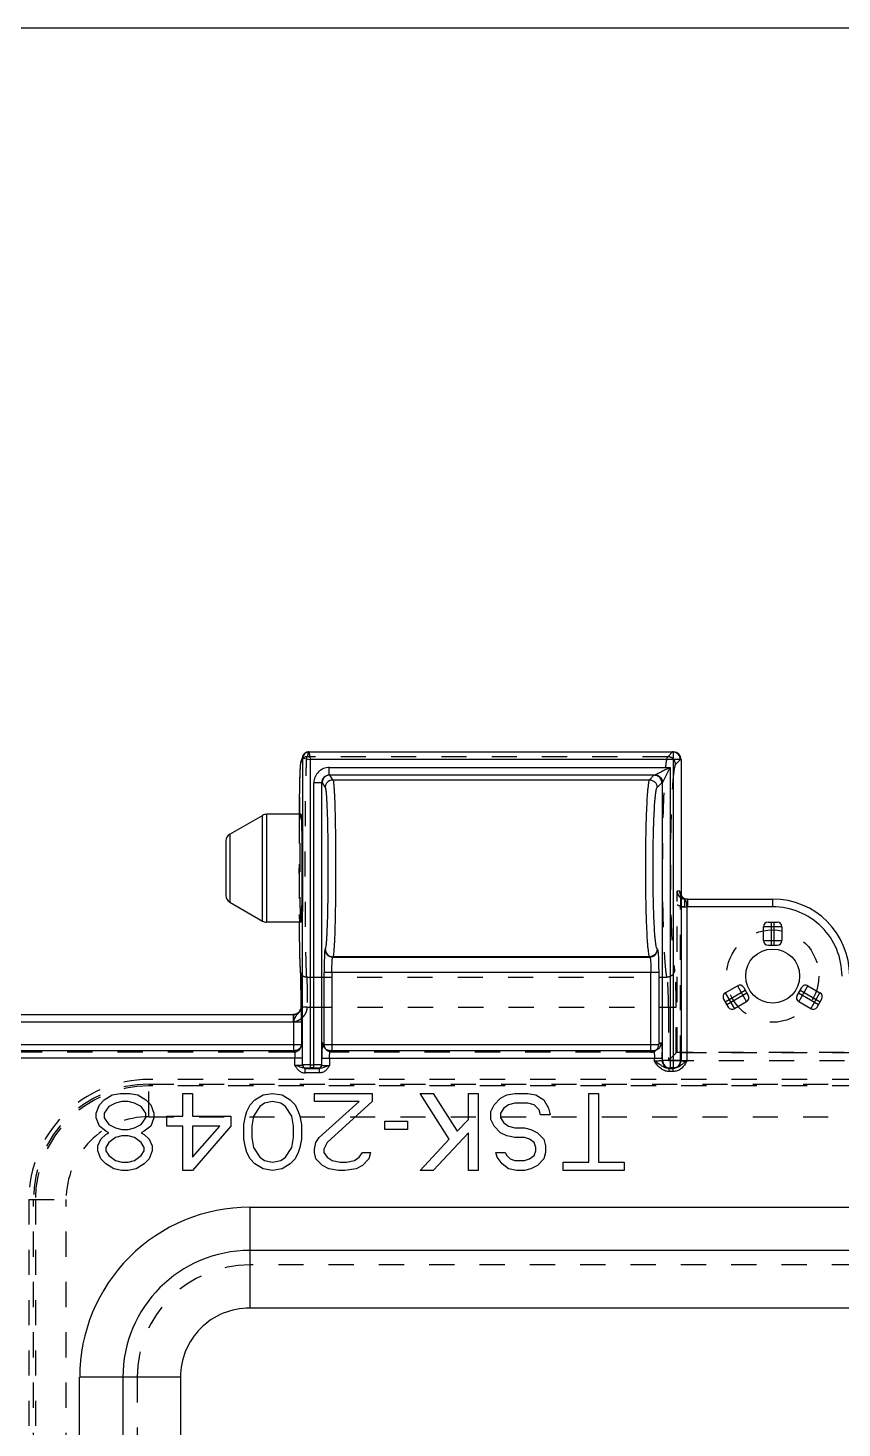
# Model space of a CAD drawing. Header units: millimetres. Extents: x 564 to 2602, y -1989 to 1042.
# Drawn here: x 1102.3 to 1155.1, y 102.4 to 193.3 of the extents above; entities that cross this region are included whole.
import ezdxf

# ---------------------------------------------------------------- set-up
doc = ezdxf.new("R2010")
doc.units = ezdxf.units.MM
doc.header["$LTSCALE"] = 16.335
doc.linetypes.add('HIDDEN', pattern=[0.2, 0.1, -0.1])
doc.layers.get('0').update_dxf_attribs({"linetype": 'CONTINUOUS'})
doc.layers.add('DEFAULT_2', color=8, linetype='HIDDEN')

msp = doc.modelspace()

# ---------------------------------------------------------------- linework, layer by layer
at = {"color": 7, "linetype": 'Continuous'}
for p, q in [((1120.006, 145.715), (1119.985, 145.588)), ((1119.986, 145.588), (1120.087, 145.894)), ((1120.108, 146.02), (1120.006, 145.715)), ((1120.087, 145.894), (1120.108, 146.02)), ((1120.096, 125.961), (1120.105, 145.896)), ((1120.105, 145.896), (1120.605, 145.796)), ((1120.505, 146.296), (1144.166, 146.296)), ((1120.605, 125.789), (1120.605, 145.796)), ((1144.665, 145.796), (1120.605, 145.796)), ((1144.166, 125.779), (1144.166, 146.296)), ((1144.665, 145.796), (1144.665, 126.279)), ((1121.832, 144.794), (1121.832, 145.294)), ((1121.832, 145.294), (1143.967, 145.294)), ((1142.966, 144.794), (1121.832, 144.794)), ((1122.068, 144.49), (1121.87, 144.787)), ((1142.908, 144.787), (1142.61, 144.49)), ((1143.468, 144.295), (1143.967, 145.294)), ((1143.967, 145.294), (1143.967, 125.779)), ((1120.831, 125.789), (1120.831, 144.294)), ((1121.331, 144.294), (1120.831, 144.294)), ((1121.331, 144.294), (1121.331, 125.979)), ((1121.366, 144.294), (1121.568, 143.991)), ((1122.068, 144.49), (1142.61, 144.49)), ((1143.11, 143.991), (1143.413, 144.294)), ((1143.465, 144.294), (1143.413, 144.294)), ((1143.468, 126.279), (1143.468, 144.295)), ((1115.364, 140.949), (1117.498, 142.181)), ((1117.498, 135.315), (1117.498, 142.181)), ((1117.748, 142.248), (1117.748, 135.248)), ((1119.992, 142.248), (1117.748, 142.248)), ((1115.364, 140.949), (1115.364, 136.547)), ((1115.114, 140.515), (1115.114, 136.98)), ((1115.364, 136.547), (1117.498, 135.315)), ((1145.088, 136.748), (1145.088, 136.248)), ((1145.088, 136.748), (1150.614, 136.748)), ((1150.614, 136.248), (1150.614, 136.748)), ((1144.665, 136.249), (1145.035, 136.249)), ((1145.035, 136.249), (1145.035, 126.226)), ((1150.614, 136.248), (1145.088, 136.248)), ((1119.992, 135.248), (1117.748, 135.248)), ((1119.891, 135.061), (1119.889, 135.235)), ((1150.014, 134.048), (1150.014, 134.948)), ((1151.214, 134.948), (1150.014, 134.948)), ((1150.314, 135.248), (1150.914, 135.248)), ((1150.514, 135.248), (1150.514, 133.748)), ((1150.714, 133.748), (1150.714, 135.248)), ((1151.214, 134.948), (1151.214, 134.048)), ((1150.014, 134.048), (1151.214, 134.048)), ((1150.314, 133.748), (1150.914, 133.748)), ((1121.568, 133.505), (1121.549, 133.476)), ((1122.068, 133.006), (1122.049, 132.977)), ((1122.049, 132.977), (1142.639, 132.977)), ((1142.61, 133.006), (1122.068, 133.006)), ((1142.61, 133.006), (1142.639, 132.977)), ((1143.11, 133.505), (1143.139, 133.476)), ((1119.967, 132.028), (1119.966, 132.06)), ((1119.977, 131.796), (1119.985, 131.488)), ((1119.979, 131.756), (1119.978, 131.789)), ((1121.499, 127.307), (1121.499, 131.978)), ((1143.213, 131.978), (1121.499, 131.978)), ((1121.999, 131.978), (1121.999, 126.922)), ((1142.714, 127.112), (1142.714, 131.978)), ((1143.213, 131.978), (1143.213, 127.307)), ((1147.539, 130.665), (1148.322, 131.117)), ((1148.322, 131.117), (1148.922, 130.078)), ((1148.732, 131.008), (1149.032, 130.488)), ((1152.196, 130.488), (1152.496, 131.008)), ((1152.306, 130.078), (1152.906, 131.117)), ((1152.906, 131.117), (1153.685, 130.667)), ((1119.997, 130.437), (1119.995, 130.652)), ((1119.996, 130.529), (1119.999, 129.744)), ((1147.429, 130.256), (1147.729, 129.736)), ((1147.529, 130.082), (1148.832, 130.834)), ((1147.539, 130.665), (1148.139, 129.626)), ((1147.629, 129.909), (1148.932, 130.661)), ((1148.922, 130.078), (1148.139, 129.626)), ((1152.296, 130.661), (1153.595, 129.911)), ((1153.085, 129.628), (1152.306, 130.078)), ((1152.396, 130.834), (1153.695, 130.084)), ((1153.085, 129.628), (1153.685, 130.667)), ((1153.495, 129.738), (1153.795, 130.258)), ((1084.226, 129.248), (1119.502, 129.248)), ((1119.601, 129.258), (1119.5, 129.248)), ((1119.719, 129.298), (1119.601, 129.258)), ((1119.82, 129.363), (1119.719, 129.298)), ((1119.9, 129.448), (1119.82, 129.363)), ((1119.956, 129.542), (1119.9, 129.448)), ((1119.985, 129.629), (1119.956, 129.542)), ((1119.991, 129.654), (1119.985, 129.629)), ((1119.999, 129.744), (1119.99, 129.652)), ((1119.999, 129.744), (1119.999, 129.744)), ((1120, 129.748), (1120.004, 129.748)), ((1120.021, 128.748), (1083.724, 128.748)), ((1119.521, 127.112), (1119.521, 128.748)), ((1120.021, 128.748), (1120.021, 127.307)), ((1079.437, 127.307), (1120.021, 127.307)), ((1120.078, 127.422), (1120.021, 127.307)), ((1121.499, 127.307), (1121.385, 127.422)), ((1121.499, 127.307), (1143.213, 127.307)), ((1143.384, 127.422), (1143.213, 127.307)), ((1120.096, 126.422), (1079.414, 126.422)), ((1079.914, 126.922), (1119.578, 126.922)), ((1119.596, 125.937), (1119.596, 126.422)), ((1121.349, 125.96), (1121.349, 126.422)), ((1121.349, 126.422), (1143.439, 126.422)), ((1121.848, 126.422), (1121.848, 125.937)), ((1121.885, 126.922), (1142.885, 126.922)), ((1142.939, 126.226), (1142.939, 126.422)), ((1143.439, 126.422), (1143.439, 126.26)), ((1120.105, 125.979), (1120.096, 125.961)), ((1120.262, 125.454), (1120.262, 125.754)), ((1120.262, 125.754), (1121.184, 125.754)), ((1121.184, 125.454), (1120.262, 125.454)), ((1120.305, 125.779), (1120.296, 125.761)), ((1120.605, 125.989), (1120.831, 125.989)), ((1120.831, 125.789), (1120.605, 125.789)), ((1121.149, 125.76), (1121.131, 125.779)), ((1121.184, 125.454), (1121.184, 125.754)), ((1121.349, 125.96), (1121.331, 125.979)), ((1143.468, 126.279), (1143.439, 126.26)), ((1143.468, 126.279), (1144.665, 126.279)), ((1143.885, 125.55), (1143.885, 125.75)), ((1143.885, 125.75), (1144.164, 125.75)), ((1144.164, 125.55), (1143.885, 125.55)), ((1144.166, 125.779), (1143.967, 125.779)), ((1144.164, 125.55), (1144.164, 125.75)), ((1144.443, 125.863), (1144.414, 125.843)), ((1106.903, 123.387), (1107.215, 123.707)), ((1107.215, 123.707), (1107.736, 124.026)), ((1107.736, 124.026), (1108.257, 124.132)), ((1108.257, 124.132), (1108.882, 124.132)), ((1108.882, 124.132), (1109.403, 124.026)), ((1109.403, 124.026), (1109.924, 123.707)), ((1109.924, 123.707), (1110.236, 123.387)), ((1112.319, 122.643), (1112.319, 124.132)), ((1112.319, 124.132), (1112.944, 124.132)), ((1112.944, 124.132), (1112.944, 122.643)), ((1116.694, 123.387), (1117.007, 123.707)), ((1117.007, 123.707), (1117.528, 124.026)), ((1117.528, 124.026), (1118.153, 124.132)), ((1118.153, 124.132), (1118.778, 124.026)), ((1118.778, 124.026), (1119.299, 123.707)), ((1119.299, 123.707), (1119.611, 123.387)), ((1120.861, 123.6), (1120.861, 124.132)), ((1120.861, 124.132), (1124.611, 124.132)), ((1124.611, 124.132), (1124.611, 123.6)), ((1127.736, 124.132), (1128.569, 124.132)), ((1129.611, 121.153), (1127.736, 124.132)), ((1128.569, 124.132), (1130.132, 121.685)), ((1130.861, 122.43), (1130.861, 124.132)), ((1130.861, 124.132), (1131.486, 124.132)), ((1131.486, 124.132), (1131.486, 119.132)), ((1132.528, 123.387), (1132.944, 123.813)), ((1132.944, 123.813), (1133.361, 124.026)), ((1133.361, 124.026), (1133.882, 124.132)), ((1133.882, 124.132), (1134.715, 124.132)), ((1134.715, 124.132), (1135.236, 124.026)), ((1135.236, 124.026), (1135.757, 123.707)), ((1135.757, 123.707), (1136.069, 123.175)), ((1138.674, 119.664), (1138.674, 124.132)), ((1138.674, 124.132), (1139.299, 124.132)), ((1139.299, 124.132), (1139.299, 119.664)), ((1106.694, 122.855), (1106.903, 123.387)), ((1106.694, 122.536), (1106.694, 122.855)), ((1107.528, 123.281), (1107.215, 122.855)), ((1107.215, 122.855), (1107.215, 122.536)), ((1107.944, 123.494), (1107.528, 123.281)), ((1108.361, 123.6), (1107.944, 123.494)), ((1108.778, 123.6), (1108.361, 123.6)), ((1109.194, 123.494), (1108.778, 123.6)), ((1109.611, 123.281), (1109.194, 123.494)), ((1109.924, 122.855), (1109.611, 123.281)), ((1109.924, 122.536), (1109.924, 122.855)), ((1110.236, 123.387), (1110.444, 122.855)), ((1110.444, 122.855), (1110.444, 122.536)), ((1116.382, 122.643), (1116.486, 122.962)), ((1116.486, 122.962), (1116.694, 123.387)), ((1117.319, 123.281), (1116.903, 122.643)), ((1117.632, 123.494), (1117.319, 123.281)), ((1118.153, 123.6), (1117.632, 123.494)), ((1118.674, 123.494), (1118.153, 123.6)), ((1118.986, 123.281), (1118.674, 123.494)), ((1119.403, 122.643), (1118.986, 123.281)), ((1119.611, 123.387), (1119.819, 122.962)), ((1119.819, 122.962), (1119.924, 122.643)), ((1123.778, 123.6), (1120.861, 123.6)), ((1121.174, 121.26), (1123.778, 123.6)), ((1124.611, 123.6), (1121.694, 120.941)), ((1132.319, 122.962), (1132.528, 123.387)), ((1132.319, 122.43), (1132.319, 122.962)), ((1133.153, 123.175), (1132.944, 122.855)), ((1132.944, 122.855), (1132.944, 122.536)), ((1133.465, 123.387), (1133.153, 123.175)), ((1133.882, 123.494), (1133.465, 123.387)), ((1134.715, 123.494), (1133.882, 123.494)), ((1135.132, 123.387), (1134.715, 123.494)), ((1135.444, 123.068), (1135.132, 123.387)), ((1135.549, 122.749), (1135.444, 123.068)), ((1136.174, 122.749), (1135.549, 122.749)), ((1136.069, 123.175), (1136.174, 122.749)), ((1106.903, 122.004), (1106.694, 122.536)), ((1107.319, 121.685), (1106.903, 122.004)), ((1107.215, 122.536), (1107.528, 122.111)), ((1107.528, 122.111), (1107.944, 121.898)), ((1107.944, 121.898), (1108.361, 121.792)), ((1108.361, 121.792), (1108.778, 121.792)), ((1108.778, 121.792), (1109.194, 121.898)), ((1109.194, 121.898), (1109.611, 122.111)), ((1109.611, 122.111), (1109.924, 122.536)), ((1110.236, 122.004), (1109.819, 121.685)), ((1110.444, 122.536), (1110.236, 122.004)), ((1111.278, 122.004), (1111.278, 122.643)), ((1111.278, 122.643), (1112.319, 122.643)), ((1112.319, 122.004), (1111.278, 122.004)), ((1112.319, 119.132), (1112.319, 122.004)), ((1112.944, 122.643), (1115.444, 122.643)), ((1115.444, 122.004), (1112.944, 119.132)), ((1112.944, 119.983), (1114.715, 122.004)), ((1112.944, 122.004), (1112.944, 119.983)), ((1114.715, 122.004), (1112.944, 122.004)), ((1115.444, 122.643), (1115.444, 122.004)), ((1116.278, 122.111), (1116.382, 122.643)), ((1116.278, 121.153), (1116.278, 122.111)), ((1116.903, 122.643), (1116.799, 122.004)), ((1116.799, 122.004), (1116.799, 121.26)), ((1119.507, 122.004), (1119.403, 122.643)), ((1119.507, 121.26), (1119.507, 122.004)), ((1119.924, 122.643), (1120.028, 122.111)), ((1120.028, 122.111), (1120.028, 121.153)), ((1125.444, 121.792), (1125.444, 122.324)), ((1125.444, 122.324), (1126.903, 122.324)), ((1126.903, 121.792), (1125.444, 121.792)), ((1126.903, 122.324), (1126.903, 121.792)), ((1130.132, 121.685), (1130.861, 122.43)), ((1132.528, 122.004), (1132.319, 122.43)), ((1132.944, 121.579), (1132.528, 122.004)), ((1132.944, 122.536), (1133.153, 122.217)), ((1133.153, 122.217), (1133.465, 122.004)), ((1133.465, 122.004), (1133.882, 121.898)), ((1133.882, 121.898), (1134.507, 121.898)), ((1134.507, 121.898), (1134.924, 121.792)), ((1134.924, 121.792), (1135.34, 121.579)), ((1106.799, 120.728), (1107.007, 121.153)), ((1107.007, 121.153), (1107.319, 121.472)), ((1107.528, 121.579), (1107.319, 121.685)), ((1107.319, 121.472), (1107.528, 121.579)), ((1107.528, 120.941), (1107.319, 120.621)), ((1107.944, 121.26), (1107.528, 120.941)), ((1108.361, 121.366), (1107.944, 121.26)), ((1108.778, 121.366), (1108.361, 121.366)), ((1109.194, 121.26), (1108.778, 121.366)), ((1109.611, 120.941), (1109.194, 121.26)), ((1109.819, 121.685), (1109.611, 121.579)), ((1109.611, 121.579), (1109.819, 121.472)), ((1109.819, 120.621), (1109.611, 120.941)), ((1109.819, 121.472), (1110.132, 121.153)), ((1110.132, 121.153), (1110.34, 120.728)), ((1116.382, 120.621), (1116.278, 121.153)), ((1116.799, 121.26), (1116.903, 120.621)), ((1119.403, 120.621), (1119.507, 121.26)), ((1120.028, 121.153), (1119.924, 120.621)), ((1120.861, 120.515), (1120.965, 120.941)), ((1120.965, 120.941), (1121.174, 121.26)), ((1121.694, 120.941), (1121.486, 120.515)), ((1127.736, 119.132), (1129.611, 121.153)), ((1130.861, 121.579), (1128.569, 119.132)), ((1130.861, 119.132), (1130.861, 121.579)), ((1133.361, 121.366), (1132.944, 121.579)), ((1133.882, 121.26), (1133.361, 121.366)), ((1134.507, 121.26), (1133.882, 121.26)), ((1134.819, 121.153), (1134.507, 121.26)), ((1135.132, 120.941), (1134.819, 121.153)), ((1135.236, 120.621), (1135.132, 120.941)), ((1135.34, 121.579), (1135.757, 121.153)), ((1135.757, 121.153), (1135.861, 120.728)), ((1106.799, 120.409), (1106.799, 120.728)), ((1107.007, 119.877), (1106.799, 120.409)), ((1107.319, 120.621), (1107.319, 120.409)), ((1107.319, 120.409), (1107.528, 120.09)), ((1107.528, 120.09), (1107.944, 119.77)), ((1109.194, 119.77), (1109.611, 120.09)), ((1109.611, 120.09), (1109.819, 120.409)), ((1109.819, 120.409), (1109.819, 120.621)), ((1110.34, 120.409), (1110.132, 119.877)), ((1110.34, 120.728), (1110.34, 120.409)), ((1116.486, 120.302), (1116.382, 120.621)), ((1116.694, 119.877), (1116.486, 120.302)), ((1116.903, 120.621), (1117.319, 119.983)), ((1117.319, 119.983), (1117.632, 119.77)), ((1118.674, 119.77), (1118.986, 119.983)), ((1118.986, 119.983), (1119.403, 120.621)), ((1119.819, 120.302), (1119.611, 119.877)), ((1119.924, 120.621), (1119.819, 120.302)), ((1120.861, 120.302), (1120.861, 120.515)), ((1120.965, 119.877), (1120.861, 120.302)), ((1121.486, 120.515), (1121.486, 120.302)), ((1121.486, 120.302), (1121.694, 119.983)), ((1121.694, 119.983), (1122.007, 119.77)), ((1123.465, 119.77), (1123.778, 119.983)), ((1123.778, 119.983), (1123.986, 120.302)), ((1123.986, 120.302), (1124.507, 120.302)), ((1124.507, 120.302), (1124.403, 119.877)), ((1132.736, 119.983), (1132.632, 120.302)), ((1132.632, 120.302), (1133.257, 120.302)), ((1133.049, 119.558), (1132.736, 119.983)), ((1133.257, 120.302), (1133.361, 120.09)), ((1133.361, 120.09), (1133.569, 119.877)), ((1134.819, 119.877), (1135.132, 120.09)), ((1135.132, 120.09), (1135.236, 120.409)), ((1135.236, 120.409), (1135.236, 120.621)), ((1135.861, 120.302), (1135.757, 119.877)), ((1135.861, 120.728), (1135.861, 120.302)), ((1107.319, 119.558), (1107.007, 119.877)), ((1107.84, 119.238), (1107.319, 119.558)), ((1108.361, 119.132), (1107.84, 119.238)), ((1107.944, 119.77), (1108.361, 119.664)), ((1108.361, 119.664), (1108.778, 119.664)), ((1108.778, 119.132), (1108.361, 119.132)), ((1108.778, 119.664), (1109.194, 119.77)), ((1109.299, 119.238), (1108.778, 119.132)), ((1109.819, 119.558), (1109.299, 119.238)), ((1110.132, 119.877), (1109.819, 119.558)), ((1112.944, 119.132), (1112.319, 119.132)), ((1117.007, 119.558), (1116.694, 119.877)), ((1117.528, 119.238), (1117.007, 119.558)), ((1118.153, 119.132), (1117.528, 119.238)), ((1117.632, 119.77), (1118.153, 119.664)), ((1118.153, 119.664), (1118.674, 119.77)), ((1118.778, 119.238), (1118.153, 119.132)), ((1119.299, 119.558), (1118.778, 119.238)), ((1119.611, 119.877), (1119.299, 119.558)), ((1121.382, 119.451), (1120.965, 119.877)), ((1121.799, 119.238), (1121.382, 119.451)), ((1122.424, 119.132), (1121.799, 119.238)), ((1122.007, 119.77), (1122.528, 119.664)), ((1122.84, 119.132), (1122.424, 119.132)), ((1122.528, 119.664), (1122.944, 119.664)), ((1123.569, 119.238), (1122.84, 119.132)), ((1122.944, 119.664), (1123.465, 119.77)), ((1123.986, 119.451), (1123.569, 119.238)), ((1124.403, 119.877), (1123.986, 119.451)), ((1128.569, 119.132), (1127.736, 119.132)), ((1131.486, 119.132), (1130.861, 119.132)), ((1133.465, 119.238), (1133.049, 119.558)), ((1133.986, 119.132), (1133.465, 119.238)), ((1133.569, 119.877), (1133.882, 119.77)), ((1133.882, 119.77), (1134.507, 119.77)), ((1134.507, 119.132), (1133.986, 119.132)), ((1134.507, 119.77), (1134.819, 119.877)), ((1134.924, 119.238), (1134.507, 119.132)), ((1135.34, 119.451), (1134.924, 119.238)), ((1135.757, 119.877), (1135.34, 119.451)), ((1137.007, 119.132), (1137.007, 119.664)), ((1137.007, 119.664), (1138.674, 119.664)), ((1140.965, 119.132), (1137.007, 119.132)), ((1139.299, 119.664), (1140.965, 119.664)), ((1140.965, 119.664), (1140.965, 119.132)), ((1116.664, 116.736), (1116.664, 110.198)), ((1116.664, 116.736), (1198.564, 116.736)), ((1198.564, 113.934), (1116.664, 113.934)), ((1198.564, 110.198), (1116.664, 110.198)), ((1105.625, 43.411), (1105.625, 105.698)), ((1112.164, 105.698), (1105.625, 105.698)), ((1108.428, 105.698), (1108.428, 46.407)), ((1112.164, 105.698), (1112.164, 43.175))]:
    msp.add_line(p, q, dxfattribs=at)
msp.add_lwpolyline([(634.203, 193.293), (1256.991, 193.293), (1256.991, -60.969), (634.203, -60.969)], close=True)
for points in [[(1119.967, 132.024), (1119.97, 131.984), (1119.977, 131.796)], [(1119.985, 131.488), (1119.991, 131.062), (1119.996, 130.529)]]:
    msp.add_lwpolyline(points, dxfattribs=at)
msp.add_circle((1150.614, 131.748), 1.75, dxfattribs=at)
for centre, radius, start, end in [((1120.505, 145.896), 0.4, 89.98668, 180.02584), ((1120.491, 145.896), 0.403, 150.09543, 161.92346), ((1120.484, 145.902), 0.393, 117.71221, 123.68925), ((1144.165, 145.796), 0.5, 359.95801, 89.95796), ((1121.831, 144.293), 1, 112.66805, 157.29226), ((1121.831, 144.293), 0.5, 89.94954, 179.95046), ((1122.069, 143.989), 0.5, 113.23652, 179.85965), ((1329.902, 140.09), 210.024, 179.10979, 179.40483), ((1117.748, 141.748), 0.5, 90, 120), ((1115.614, 140.516), 0.5, 120.00497, 180), ((1115.614, 136.98), 0.5, 180, 239.99503), ((1145.088, 137.25), 0.503, 211.0348, 270.02956), ((1150.614, 131.748), 5, 0, 90), ((1145.088, 137.25), 1.002, 266.97343, 269.99818), ((1150.614, 131.748), 4.5, 359.99951, 90.00049), ((1117.748, 135.748), 0.5, 240, 270), ((1150.314, 134.948), 0.3, 90, 180), ((1150.914, 134.948), 0.3, 0, 90), ((1150.314, 134.048), 0.3, 180, 270), ((1150.914, 134.048), 0.3, 270, 0), ((1122.069, 133.506), 0.501, 180.14742, 269.89897), ((1117.687, 131.891), 2.286, 3.65675, 4.23159), ((1096.957, 131.107), 23.031, 1.39682, 1.61425), ((1078.183, 130.681), 41.81, 0.91221, 1.35346), ((1055.366, 130.311), 64.63, 0.74268, 0.91808), ((1028.439, 129.985), 91.559, 0.41762, 0.72861), ((1148.472, 130.858), 0.3, 30, 120), ((1152.756, 130.858), 0.3, 60, 150), ((976.521, 129.689), 143.478, 0.02207, 0.29859), ((1147.689, 130.406), 0.3, 120, 210), ((1148.772, 130.338), 0.3, 300, 30), ((1152.456, 130.338), 0.3, 150, 240), ((1153.535, 130.408), 0.3, 330, 60), ((1119.486, 129.792), 0.546, 288.82833, 293.83689), ((1119.541, 129.707), 0.442, 310.86761, 318.50922), ((1119.469, 129.762), 0.536, 333.85638, 348.28526), ((1065.377, 128.749), 54.644, 359.99853, 0.40286), ((1147.989, 129.886), 0.3, 210, 300), ((1153.235, 129.888), 0.3, 240, 330), ((1121.999, 127.307), 0.499, 202.47213, 215.67589), ((1125.973, 126.431), 17.465, 359.97214, 1.25382), ((1120.296, 125.961), 0.2, 180.05503, 269.97255), ((1120.305, 125.979), 0.2, 180.03539, 269.9908), ((1121.131, 125.979), 0.2, 270.06646, 359.93354), ((1121.149, 125.961), 0.2, 270.08417, 359.91582), ((1143.968, 126.28), 0.501, 180.10054, 269.85278), ((1144.167, 126.277), 0.498, 292.45462, 0.12124), ((1145.038, 131.084), 4.857, 268.09564, 269.97079), ((1116.664, 105.698), 11.038, 89.99958, 180.00042), ((1116.664, 105.698), 8.236, 90, 180), ((1116.664, 105.698), 4.5, 89.99997, 180.00003)]:
    msp.add_arc(centre, radius, start, end, dxfattribs=at)
for points, knots in [([(1119.955, 145.262), (1119.959, 145.336), (1119.964, 145.432), (1119.976, 145.541), (1119.981, 145.576), (1119.986, 145.588)], [0, 0, 0, 0, 0.674892, 0.881475, 1, 1, 1, 1]), ([(1119.96, 145.368), (1119.962, 145.395), (1119.968, 145.483), (1119.975, 145.571), (1119.986, 145.633)], [0, 0, 0, 0, 0.298332, 1, 1, 1, 1]), ([(1119.986, 145.633), (1119.987, 145.639), (1119.992, 145.667), (1119.999, 145.694), (1120.006, 145.715)], [0, 0, 0, 0, 0.220638, 1, 1, 1, 1]), ([(1120.108, 146.02), (1120.11, 146.028), (1120.122, 146.059), (1120.137, 146.089), (1120.15, 146.11)], [0, 0, 0, 0, 0.240678, 1, 1, 1, 1]), ([(1120.15, 146.11), (1120.184, 146.162), (1120.247, 146.224), (1120.322, 146.26), (1120.342, 146.268)], [0, 0, 0, 0, 0.746975, 1, 1, 1, 1]), ([(1120.505, 146.296), (1120.504, 146.296), (1120.507, 146.291), (1120.507, 146.285), (1120.51, 146.272), (1120.513, 146.256), (1120.518, 146.235), (1120.525, 146.198), (1120.536, 146.144), (1120.551, 146.069), (1120.568, 145.984), (1120.586, 145.891), (1120.598, 145.828), (1120.605, 145.796)], [0, 0, 0, 0, 0.004862, 0.019502, 0.043715, 0.077277, 0.119801, 0.170759, 0.295849, 0.447634, 0.620259, 0.807095, 1, 1, 1, 1]), ([(1119.889, 142.255), (1119.895, 142.796), (1119.907, 143.718), (1119.928, 144.639), (1119.943, 145.021)], [0, 0, 0, 0, 0.586238, 1, 1, 1, 1]), ([(1119.903, 143.353), (1119.909, 143.736), (1119.922, 144.372), (1119.941, 145.008), (1119.955, 145.262)], [0, 0, 0, 0, 0.60084, 1, 1, 1, 1]), ([(1119.943, 145.021), (1119.945, 145.054), (1119.949, 145.17), (1119.955, 145.285), (1119.96, 145.368)], [0, 0, 0, 0, 0.284922, 1, 1, 1, 1]), ([(1121.593, 144.712), (1121.524, 144.668), (1121.408, 144.542), (1121.366, 144.376), (1121.366, 144.294)], [0, 0, 0, 0, 0.500031, 1, 1, 1, 1]), ([(1143.967, 145.294), (1143.869, 145.246), (1143.723, 145.172), (1143.53, 145.075), (1143.388, 145.005), (1143.273, 144.947), (1143.185, 144.903), (1143.123, 144.872), (1143.067, 144.844), (1143.025, 144.823), (1142.997, 144.809), (1142.982, 144.801), (1142.972, 144.797), (1142.968, 144.794), (1142.966, 144.794)], [0, 0, 0, 0, 0.293105, 0.437822, 0.579808, 0.71699, 0.782456, 0.844583, 0.901976, 0.951059, 0.970662, 0.98594, 0.996015, 1, 1, 1, 1]), ([(1143.465, 144.294), (1143.465, 144.357), (1143.437, 144.487), (1143.33, 144.658), (1143.159, 144.766), (1143.029, 144.794), (1142.966, 144.794)], [0, 0, 0, 0, 0.242597, 0.500192, 0.757648, 1, 1, 1, 1]), ([(1143.159, 144.756), (1143.248, 144.719), (1143.408, 144.589), (1143.467, 144.392), (1143.468, 144.295)], [0, 0, 0, 0, 0.500264, 1, 1, 1, 1]), ([(1143.413, 144.294), (1143.413, 144.376), (1143.371, 144.542), (1143.255, 144.667), (1143.187, 144.712)], [0, 0, 0, 0, 0.500014, 1, 1, 1, 1]), ([(1121.568, 143.991), (1121.578, 143.975), (1121.589, 143.925), (1121.606, 143.83), (1121.622, 143.689), (1121.637, 143.503), (1121.652, 143.274), (1121.673, 142.889), (1121.695, 142.32), (1121.715, 141.546), (1121.731, 140.671), (1121.74, 139.727), (1121.743, 138.748), (1121.74, 137.769), (1121.731, 136.825), (1121.715, 135.95), (1121.695, 135.175), (1121.673, 134.606), (1121.652, 134.222), (1121.637, 133.993), (1121.622, 133.807), (1121.606, 133.666), (1121.589, 133.57), (1121.578, 133.52), (1121.568, 133.505)], [0, 0, 0, 0, 0.005115, 0.014354, 0.027861, 0.045665, 0.067584, 0.093392, 0.155677, 0.230311, 0.314638, 0.405624, 0.499999, 0.594373, 0.68536, 0.769687, 0.844321, 0.906607, 0.932415, 0.954335, 0.972139, 0.985646, 0.994885, 1, 1, 1, 1]), ([(1122.068, 144.49), (1122.078, 144.474), (1122.089, 144.419), (1122.106, 144.314), (1122.121, 144.158), (1122.137, 143.954), (1122.152, 143.703), (1122.173, 143.282), (1122.194, 142.659), (1122.215, 141.811), (1122.23, 140.853), (1122.24, 139.82), (1122.242, 139.109), (1122.242, 138.748)], [0, 0, 0, 0, 0.009909, 0.028503, 0.055749, 0.091446, 0.135266, 0.186856, 0.31142, 0.460703, 0.629301, 0.811328, 1, 1, 1, 1]), ([(1142.61, 144.49), (1142.597, 144.475), (1142.579, 144.419), (1142.554, 144.315), (1142.531, 144.158), (1142.507, 143.955), (1142.485, 143.704), (1142.454, 143.283), (1142.421, 142.66), (1142.39, 141.812), (1142.367, 140.854), (1142.353, 139.82), (1142.35, 139.11), (1142.35, 138.748)], [0, 0, 0, 0, 0.010459, 0.029299, 0.056669, 0.092428, 0.136266, 0.187838, 0.312282, 0.461383, 0.629765, 0.811564, 1, 1, 1, 1]), ([(1142.61, 144.49), (1142.673, 144.49), (1142.803, 144.461), (1142.974, 144.354), (1143.081, 144.183), (1143.11, 144.053), (1143.11, 143.991)], [0, 0, 0, 0, 0.242384, 0.499989, 0.757601, 1, 1, 1, 1]), ([(1143.11, 133.505), (1143.097, 133.518), (1143.078, 133.569), (1143.054, 133.665), (1143.03, 133.808), (1143.006, 133.994), (1142.984, 134.223), (1142.953, 134.607), (1142.92, 135.176), (1142.89, 135.95), (1142.866, 136.825), (1142.852, 137.769), (1142.847, 138.748), (1142.852, 139.727), (1142.866, 140.671), (1142.89, 141.546), (1142.92, 142.32), (1142.953, 142.889), (1142.984, 143.273), (1143.006, 143.502), (1143.03, 143.688), (1143.054, 143.831), (1143.078, 143.926), (1143.097, 143.977), (1143.11, 143.991)], [0, 0, 0, 0, 0.005337, 0.014817, 0.028518, 0.046389, 0.068329, 0.094124, 0.15631, 0.23084, 0.314992, 0.405809, 0.5, 0.59419, 0.685007, 0.769161, 0.84369, 0.905874, 0.931668, 0.953607, 0.971478, 0.985178, 0.99466, 1, 1, 1, 1]), ([(1119.992, 142.248), (1119.993, 142.248), (1119.996, 142.24), (1119.998, 142.229), (1120.001, 142.207), (1120.005, 142.163), (1120.01, 142.086), (1120.016, 141.971), (1120.021, 141.825), (1120.026, 141.649), (1120.031, 141.445), (1120.037, 141.123), (1120.043, 140.668), (1120.049, 140.07), (1120.052, 139.422), (1120.053, 138.975), (1120.053, 138.748)], [0, 0, 0, 0, 0.001483, 0.005202, 0.011272, 0.019696, 0.043558, 0.07664, 0.118602, 0.169021, 0.227461, 0.293351, 0.444754, 0.617504, 0.805192, 1, 1, 1, 1]), ([(1120.053, 138.748), (1120.053, 138.52), (1120.052, 138.074), (1120.049, 137.426), (1120.043, 136.828), (1120.037, 136.373), (1120.031, 136.051), (1120.026, 135.847), (1120.021, 135.671), (1120.016, 135.525), (1120.01, 135.409), (1120.005, 135.333), (1120.001, 135.289), (1119.998, 135.267), (1119.996, 135.256), (1119.993, 135.248), (1119.992, 135.248)], [0, 0, 0, 0, 0.194808, 0.382496, 0.555246, 0.706649, 0.772539, 0.830979, 0.881398, 0.92336, 0.956442, 0.980304, 0.988728, 0.994798, 0.998517, 1, 1, 1, 1]), ([(1122.242, 138.748), (1122.242, 138.386), (1122.24, 137.676), (1122.23, 136.642), (1122.215, 135.684), (1122.194, 134.837), (1122.173, 134.213), (1122.152, 133.792), (1122.137, 133.541), (1122.121, 133.337), (1122.106, 133.181), (1122.089, 133.077), (1122.078, 133.022), (1122.068, 133.006)], [0, 0, 0, 0, 0.188677, 0.37071, 0.539312, 0.688597, 0.81316, 0.864749, 0.908567, 0.944262, 0.971505, 0.990096, 1, 1, 1, 1]), ([(1142.35, 138.748), (1142.35, 138.386), (1142.353, 137.675), (1142.367, 136.642), (1142.39, 135.683), (1142.421, 134.836), (1142.454, 134.212), (1142.485, 133.792), (1142.507, 133.541), (1142.531, 133.337), (1142.554, 133.181), (1142.579, 133.076), (1142.597, 133.021), (1142.61, 133.006)], [0, 0, 0, 0, 0.188442, 0.370245, 0.538632, 0.687734, 0.812178, 0.863748, 0.907584, 0.943341, 0.970709, 0.989546, 1, 1, 1, 1]), ([(1144.661, 136.977), (1144.697, 136.913), (1144.787, 136.805), (1144.898, 136.719), (1144.937, 136.666)], [0, 0, 0, 0, 0.52572, 1, 1, 1, 1]), ([(1144.937, 136.666), (1144.946, 136.654), (1144.981, 136.6), (1145, 136.537), (1145.01, 136.49)], [0, 0, 0, 0, 0.239786, 1, 1, 1, 1]), ([(1145.01, 136.49), (1145.014, 136.471), (1145.027, 136.391), (1145.032, 136.311), (1145.035, 136.249)], [0, 0, 0, 0, 0.237318, 1, 1, 1, 1]), ([(1119.967, 132.028), (1119.955, 132.178), (1119.939, 132.559), (1119.919, 133.247), (1119.902, 134.156), (1119.893, 134.832), (1119.889, 135.202)], [0, 0, 0, 0, 0.141357, 0.360825, 0.650499, 1, 1, 1, 1]), ([(1119.948, 132.367), (1119.932, 132.729), (1119.91, 133.627), (1119.897, 134.525), (1119.891, 135.061)], [0, 0, 0, 0, 0.403339, 1, 1, 1, 1]), ([(1121.549, 133.476), (1121.546, 133.472), (1121.543, 133.457), (1121.538, 133.43), (1121.534, 133.39), (1121.527, 133.311), (1121.52, 133.183), (1121.513, 132.999), (1121.507, 132.778), (1121.501, 132.433), (1121.499, 132.164), (1121.499, 131.978)], [0, 0, 0, 0, 0.010006, 0.028641, 0.05587, 0.091532, 0.187013, 0.311485, 0.460652, 0.629324, 1, 1, 1, 1]), ([(1121.549, 133.476), (1121.549, 133.413), (1121.578, 133.283), (1121.685, 133.112), (1121.856, 133.005), (1121.986, 132.977), (1122.049, 132.977)], [0, 0, 0, 0, 0.242326, 0.499876, 0.757503, 1, 1, 1, 1]), ([(1121.999, 131.978), (1121.999, 132.102), (1122.001, 132.281), (1122.007, 132.511), (1122.013, 132.658), (1122.02, 132.781), (1122.028, 132.875), (1122.035, 132.934), (1122.043, 132.964), (1122.046, 132.974), (1122.049, 132.977)], [0, 0, 0, 0, 0.369879, 0.538348, 0.687364, 0.811161, 0.906286, 0.969938, 0.989208, 1, 1, 1, 1]), ([(1143.11, 133.505), (1143.11, 133.442), (1143.081, 133.313), (1142.974, 133.142), (1142.803, 133.034), (1142.673, 133.006), (1142.61, 133.006)], [0, 0, 0, 0, 0.242402, 0.500014, 0.757618, 1, 1, 1, 1]), ([(1142.639, 132.977), (1142.702, 132.977), (1142.832, 133.005), (1143.003, 133.113), (1143.11, 133.283), (1143.139, 133.413), (1143.139, 133.476)], [0, 0, 0, 0, 0.242394, 0.500007, 0.757617, 1, 1, 1, 1]), ([(1142.639, 132.977), (1142.648, 132.971), (1142.658, 132.936), (1142.671, 132.876), (1142.683, 132.781), (1142.694, 132.659), (1142.702, 132.511), (1142.711, 132.282), (1142.714, 132.102), (1142.714, 131.978)], [0, 0, 0, 0, 0.031721, 0.09595, 0.191159, 0.31476, 0.463408, 0.631386, 1, 1, 1, 1]), ([(1143.139, 133.476), (1143.143, 133.472), (1143.148, 133.458), (1143.155, 133.43), (1143.162, 133.39), (1143.172, 133.311), (1143.182, 133.183), (1143.193, 132.999), (1143.202, 132.778), (1143.211, 132.434), (1143.213, 132.164), (1143.213, 131.978)], [0, 0, 0, 0, 0.010637, 0.029556, 0.056922, 0.092645, 0.188122, 0.312488, 0.461475, 0.629904, 1, 1, 1, 1]), ([(1119.966, 132.06), (1119.964, 132.081), (1119.957, 132.183), (1119.952, 132.285), (1119.948, 132.367)], [0, 0, 0, 0, 0.202061, 1, 1, 1, 1]), ([(1119.978, 131.789), (1119.977, 131.815), (1119.974, 131.897), (1119.971, 131.98), (1119.967, 132.037)], [0, 0, 0, 0, 0.308775, 1, 1, 1, 1]), ([(1119.697, 129.29), (1119.68, 129.283), (1119.617, 129.26), (1119.55, 129.248), (1119.5, 129.248)], [0, 0, 0, 0, 0.261068, 1, 1, 1, 1]), ([(1119.504, 129.248), (1119.517, 129.248), (1119.57, 129.25), (1119.624, 129.262), (1119.662, 129.275)], [0, 0, 0, 0, 0.23929, 1, 1, 1, 1]), ([(1119.504, 129.248), (1119.505, 129.248), (1119.506, 129.243), (1119.508, 129.236), (1119.509, 129.224), (1119.511, 129.199), (1119.514, 129.157), (1119.516, 129.096), (1119.518, 129.021), (1119.521, 128.904), (1119.521, 128.811), (1119.521, 128.748)], [0, 0, 0, 0, 0.006393, 0.021856, 0.046481, 0.079977, 0.1722, 0.295668, 0.446762, 0.619167, 1, 1, 1, 1]), ([(1120, 129.748), (1120, 129.734), (1119.997, 129.674), (1119.983, 129.614), (1119.966, 129.572)], [0, 0, 0, 0, 0.238665, 1, 1, 1, 1]), ([(1120.01, 129.67), (1120.01, 129.682), (1120.009, 129.7), (1120.008, 129.726), (1120.005, 129.738), (1120.005, 129.748), (1120.004, 129.748)], [0, 0, 0, 0, 0.43162, 0.743306, 0.932927, 1, 1, 1, 1]), ([(1120.02, 129.133), (1120.019, 129.191), (1120.018, 129.37), (1120.016, 129.549), (1120.01, 129.67)], [0, 0, 0, 0, 0.319024, 1, 1, 1, 1]), ([(1120.024, 127.199), (1120.033, 127.217), (1120.063, 127.287), (1120.078, 127.365), (1120.078, 127.422)], [0, 0, 0, 0, 0.26142, 1, 1, 1, 1]), ([(1121.385, 127.422), (1121.384, 127.423), (1121.379, 127.412), (1121.378, 127.403), (1121.373, 127.375), (1121.37, 127.331), (1121.363, 127.224), (1121.357, 127.051), (1121.353, 126.901), (1121.352, 126.816)], [0, 0, 0, 0, 0.013156, 0.032369, 0.060443, 0.143, 0.259425, 0.581976, 1, 1, 1, 1]), ([(1121.385, 127.422), (1121.385, 127.391), (1121.399, 127.262), (1121.462, 127.138), (1121.532, 127.068)], [0, 0, 0, 0, 0.237382, 1, 1, 1, 1]), ([(1143.162, 127.006), (1143.197, 127.029), (1143.262, 127.084), (1143.352, 127.221), (1143.385, 127.343), (1143.384, 127.422)], [0, 0, 0, 0, 0.25739, 0.514642, 1, 1, 1, 1]), ([(1143.384, 127.422), (1143.387, 127.423), (1143.394, 127.414), (1143.396, 127.403), (1143.403, 127.376), (1143.408, 127.33), (1143.419, 127.224), (1143.428, 127.049), (1143.433, 126.898), (1143.434, 126.813)], [0, 0, 0, 0, 0.016151, 0.035804, 0.064085, 0.146673, 0.262811, 0.584085, 1, 1, 1, 1]), ([(1119.578, 126.922), (1119.667, 126.922), (1119.805, 126.963), (1119.951, 127.077), (1120.003, 127.157), (1120.024, 127.199)], [0, 0, 0, 0, 0.486334, 0.743288, 1, 1, 1, 1]), ([(1119.578, 126.922), (1119.58, 126.924), (1119.584, 126.903), (1119.585, 126.886), (1119.589, 126.836), (1119.591, 126.778), (1119.593, 126.701), (1119.596, 126.582), (1119.596, 126.487), (1119.596, 126.422)], [0, 0, 0, 0, 0.01538, 0.06893, 0.158688, 0.281773, 0.434476, 0.610073, 1, 1, 1, 1]), ([(1121.532, 127.068), (1121.555, 127.044), (1121.657, 126.964), (1121.79, 126.922), (1121.885, 126.922)], [0, 0, 0, 0, 0.260592, 1, 1, 1, 1]), ([(1121.849, 126.422), (1121.849, 126.487), (1121.851, 126.607), (1121.857, 126.748), (1121.864, 126.837), (1121.871, 126.884), (1121.874, 126.907), (1121.882, 126.923), (1121.885, 126.922)], [0, 0, 0, 0, 0.38727, 0.713571, 0.836221, 0.926077, 0.980568, 1, 1, 1, 1]), ([(1142.885, 126.922), (1142.908, 126.922), (1143.005, 126.93), (1143.1, 126.966), (1143.162, 127.006)], [0, 0, 0, 0, 0.236734, 1, 1, 1, 1]), ([(1142.885, 126.922), (1142.889, 126.923), (1142.901, 126.91), (1142.911, 126.865), (1142.919, 126.817), (1142.923, 126.782)], [0, 0, 0, 0, 0.084007, 0.275197, 1, 1, 1, 1]), ([(1142.923, 126.782), (1142.926, 126.756), (1142.936, 126.637), (1142.939, 126.516), (1142.939, 126.422)], [0, 0, 0, 0, 0.213152, 1, 1, 1, 1]), ([(1120.096, 125.961), (1120.095, 125.957), (1120.077, 125.956), (1120.051, 125.95), (1120.003, 125.947), (1119.942, 125.943), (1119.868, 125.941), (1119.751, 125.938), (1119.659, 125.937), (1119.596, 125.937)], [0, 0, 0, 0, 0.02453, 0.084447, 0.177628, 0.301224, 0.45166, 0.622795, 1, 1, 1, 1]), ([(1120.262, 125.754), (1120.206, 125.753), (1120.097, 125.784), (1119.942, 125.844), (1119.774, 125.892), (1119.657, 125.922), (1119.596, 125.937)], [0, 0, 0, 0, 0.243419, 0.476442, 0.72851, 1, 1, 1, 1]), ([(1119.596, 125.937), (1119.633, 125.876), (1119.712, 125.756), (1119.859, 125.597), (1120.046, 125.482), (1120.19, 125.456), (1120.262, 125.454)], [0, 0, 0, 0, 0.249974, 0.500202, 0.749839, 1, 1, 1, 1]), ([(1120.605, 125.989), (1120.542, 125.989), (1120.45, 125.989), (1120.334, 125.988), (1120.259, 125.986), (1120.198, 125.985), (1120.156, 125.983), (1120.13, 125.982), (1120.118, 125.981), (1120.11, 125.98), (1120.106, 125.98), (1120.105, 125.979)], [0, 0, 0, 0, 0.378476, 0.549933, 0.700592, 0.824922, 0.918436, 0.952377, 0.977379, 0.993273, 1, 1, 1, 1]), ([(1120.296, 125.761), (1120.295, 125.758), (1120.28, 125.757), (1120.27, 125.755), (1120.262, 125.754)], [0, 0, 0, 0, 0.289411, 1, 1, 1, 1]), ([(1120.305, 125.779), (1120.306, 125.781), (1120.317, 125.781), (1120.332, 125.784), (1120.361, 125.785), (1120.397, 125.787), (1120.442, 125.788), (1120.512, 125.789), (1120.567, 125.789), (1120.605, 125.789)], [0, 0, 0, 0, 0.023261, 0.08238, 0.17562, 0.299884, 0.45046, 0.6223, 1, 1, 1, 1]), ([(1121.331, 125.979), (1121.327, 125.981), (1121.312, 125.981), (1121.282, 125.984), (1121.235, 125.985), (1121.174, 125.986), (1121.1, 125.988), (1120.984, 125.989), (1120.893, 125.989), (1120.831, 125.989)], [0, 0, 0, 0, 0.025477, 0.086403, 0.180682, 0.305158, 0.455181, 0.625803, 1, 1, 1, 1]), ([(1120.831, 125.789), (1120.868, 125.789), (1120.938, 125.789), (1121.02, 125.787), (1121.074, 125.785), (1121.102, 125.784), (1121.119, 125.781), (1121.129, 125.781), (1121.131, 125.779)], [0, 0, 0, 0, 0.373934, 0.694319, 0.818699, 0.912969, 0.974032, 1, 1, 1, 1]), ([(1121.184, 125.754), (1121.176, 125.755), (1121.165, 125.757), (1121.152, 125.758), (1121.149, 125.76)], [0, 0, 0, 0, 0.689449, 1, 1, 1, 1]), ([(1121.848, 125.937), (1121.812, 125.876), (1121.733, 125.755), (1121.586, 125.597), (1121.4, 125.481), (1121.255, 125.457), (1121.184, 125.454)], [0, 0, 0, 0, 0.250174, 0.500218, 0.750093, 1, 1, 1, 1]), ([(1121.184, 125.754), (1121.24, 125.753), (1121.348, 125.784), (1121.503, 125.844), (1121.671, 125.892), (1121.787, 125.921), (1121.848, 125.936)], [0, 0, 0, 0, 0.24337, 0.476583, 0.728431, 1, 1, 1, 1]), ([(1121.349, 125.96), (1121.352, 125.957), (1121.369, 125.955), (1121.397, 125.95), (1121.444, 125.947), (1121.505, 125.943), (1121.579, 125.941), (1121.695, 125.938), (1121.785, 125.937), (1121.848, 125.936)], [0, 0, 0, 0, 0.026669, 0.087831, 0.182214, 0.306322, 0.45588, 0.625703, 1, 1, 1, 1]), ([(1143.439, 126.26), (1143.436, 126.255), (1143.418, 126.252), (1143.388, 126.245), (1143.34, 126.24), (1143.279, 126.235), (1143.206, 126.232), (1143.091, 126.228), (1143.001, 126.226), (1142.939, 126.226)], [0, 0, 0, 0, 0.03107, 0.095157, 0.190419, 0.31415, 0.462935, 0.631051, 1, 1, 1, 1]), ([(1143.885, 125.55), (1143.784, 125.551), (1143.58, 125.591), (1143.316, 125.75), (1143.109, 125.975), (1142.991, 126.139), (1142.939, 126.226)], [0, 0, 0, 0, 0.249881, 0.499871, 0.749976, 1, 1, 1, 1]), ([(1143.885, 125.75), (1143.805, 125.75), (1143.64, 125.783), (1143.413, 125.906), (1143.186, 126.065), (1143.024, 126.171), (1142.939, 126.226)], [0, 0, 0, 0, 0.223779, 0.459552, 0.716747, 1, 1, 1, 1]), ([(1143.439, 126.26), (1143.439, 126.197), (1143.467, 126.067), (1143.574, 125.896), (1143.745, 125.788), (1143.875, 125.76), (1143.938, 125.76)], [0, 0, 0, 0, 0.242499, 0.500126, 0.757673, 1, 1, 1, 1]), ([(1143.938, 125.76), (1143.937, 125.759), (1143.928, 125.756), (1143.919, 125.755), (1143.911, 125.753)], [0, 0, 0, 0, 0.139507, 1, 1, 1, 1]), ([(1144.137, 125.76), (1144.152, 125.76), (1144.216, 125.763), (1144.279, 125.78), (1144.324, 125.798)], [0, 0, 0, 0, 0.238299, 1, 1, 1, 1]), ([(1144.164, 125.75), (1144.162, 125.751), (1144.156, 125.751), (1144.15, 125.753), (1144.146, 125.753)], [0, 0, 0, 0, 0.295119, 1, 1, 1, 1]), ([(1144.781, 126.049), (1144.751, 126.026), (1144.633, 125.935), (1144.511, 125.845), (1144.407, 125.801)], [0, 0, 0, 0, 0.248781, 1, 1, 1, 1]), ([(1144.656, 126.248), (1144.684, 126.241), (1144.757, 126.235), (1144.831, 126.231), (1144.876, 126.229)], [0, 0, 0, 0, 0.384992, 1, 1, 1, 1]), ([(1145.036, 126.226), (1144.97, 126.185), (1144.884, 126.126), (1144.801, 126.064), (1144.781, 126.049)], [0, 0, 0, 0, 0.753121, 1, 1, 1, 1])]:
    msp.add_open_spline(points, degree=3, knots=knots, dxfattribs=at)
for points in [[(1120.109, 146.021), (1120.096, 145.981), (1120.089, 145.938), (1120.089, 145.896)], [(1120.266, 146.229), (1120.216, 146.195), (1120.173, 146.149), (1120.142, 146.096)], [(1120.489, 146.296), (1120.424, 146.296), (1120.358, 146.279), (1120.302, 146.25)], [(1120.342, 146.268), (1120.388, 146.286), (1120.439, 146.296), (1120.489, 146.296)], [(1120.908, 144.68), (1120.858, 144.559), (1120.831, 144.425), (1120.831, 144.294)], [(1121.832, 145.294), (1121.701, 145.294), (1121.567, 145.267), (1121.446, 145.217)], [(1121.824, 144.792), (1121.743, 144.785), (1121.661, 144.757), (1121.593, 144.712)], [(1143.187, 144.712), (1143.119, 144.757), (1143.037, 144.785), (1142.955, 144.792)], [(1142.966, 144.794), (1143.031, 144.794), (1143.098, 144.781), (1143.159, 144.756)], [(1121.871, 144.449), (1121.933, 144.476), (1122.001, 144.49), (1122.068, 144.49)], [(1119.848, 129.388), (1119.804, 129.347), (1119.752, 129.313), (1119.697, 129.29)], [(1119.707, 129.293), (1119.753, 129.313), (1119.796, 129.34), (1119.834, 129.372)], [(1119.966, 129.572), (1119.945, 129.515), (1119.913, 129.46), (1119.872, 129.414)], [(1119.876, 129.414), (1119.905, 129.447), (1119.93, 129.485), (1119.949, 129.525)], [(1119.994, 129.653), (1120, 129.684), (1120.004, 129.716), (1120.004, 129.748)], [(1120.021, 127.307), (1120.021, 127.253), (1120.012, 127.199), (1119.995, 127.148)], [(1121.537, 127.116), (1121.513, 127.176), (1121.499, 127.242), (1121.499, 127.307)], [(1143.176, 127.116), (1143.2, 127.176), (1143.213, 127.242), (1143.213, 127.307)], [(1143.071, 126.958), (1143.115, 127.003), (1143.151, 127.058), (1143.176, 127.116)], [(1143.911, 125.753), (1143.903, 125.752), (1143.894, 125.751), (1143.885, 125.75)], [(1144.407, 125.801), (1144.331, 125.769), (1144.247, 125.75), (1144.164, 125.75)], [(1144.415, 125.593), (1144.335, 125.566), (1144.249, 125.554), (1144.164, 125.55)], [(1144.357, 125.817), (1144.297, 125.792), (1144.231, 125.779), (1144.166, 125.779)], [(1144.324, 125.798), (1144.355, 125.811), (1144.385, 125.826), (1144.413, 125.844)], [(1144.623, 125.701), (1144.56, 125.656), (1144.489, 125.618), (1144.415, 125.593)], [(1144.946, 126.066), (1144.862, 125.927), (1144.755, 125.795), (1144.623, 125.701)], [(1145.035, 126.226), (1145.007, 126.172), (1144.978, 126.118), (1144.946, 126.066)]]:
    msp.add_open_spline(points, degree=3, dxfattribs=at)
at = {"layer": 'DEFAULT_2', "color": 8, "linetype": 'HIDDEN'}
for p, q in [((1120.006, 145.715), (1120.006, 145.715)), ((1120.105, 145.896), (1120.089, 145.896)), ((1120.108, 146.02), (1120.108, 146.02)), ((1120.487, 146.293), (1120.385, 145.988)), ((1143.806, 145.988), (1120.385, 145.988)), ((1120.487, 146.293), (1120.505, 146.296)), ((1143.806, 145.988), (1144.112, 146.293)), ((1144.611, 145.794), (1144.306, 145.489)), ((1121.366, 144.294), (1121.331, 144.294)), ((1119.886, 141.982), (1119.889, 142.255)), ((1119.872, 138.408), (1119.872, 138.748)), ((1144.417, 126.79), (1144.417, 137.248)), ((1144.586, 137.248), (1144.417, 137.248)), ((1144.586, 137.248), (1144.594, 137.168)), ((1144.915, 136.248), (1144.915, 136.748)), ((1145.088, 136.748), (1144.915, 136.748)), ((1144.635, 136.249), (1144.665, 136.249)), ((1144.636, 126.26), (1144.636, 136.249)), ((1145.035, 136.249), (1145.088, 136.248)), ((1119.967, 132.024), (1119.967, 132.028)), ((1120.366, 131.669), (1143.748, 131.669)), ((1120.398, 129.717), (1144.35, 129.717)), ((1143.851, 129.717), (1143.851, 126.265)), ((1144.351, 126.765), (1144.35, 129.717)), ((1119.521, 126.808), (1079.914, 126.808)), ((1119.521, 126.808), (1119.521, 127.112)), ((1119.521, 126.808), (1119.578, 126.922)), ((1119.968, 127.084), (1120.025, 127.198)), ((1121.532, 127.068), (1121.646, 126.954)), ((1121.885, 126.922), (1121.999, 126.808)), ((1121.999, 126.922), (1121.999, 126.808)), ((1142.714, 126.808), (1121.999, 126.808)), ((1142.714, 126.808), (1142.714, 127.112)), ((1142.714, 126.808), (1142.885, 126.922)), ((1143.162, 127.005), (1142.991, 126.891)), ((1144.417, 126.809), (1144.351, 126.765)), ((1205.114, 126.765), (1144.351, 126.765)), ((1155.258, 126.79), (1144.417, 126.79)), ((1143.851, 126.265), (1205.114, 126.265)), ((1143.967, 125.779), (1143.938, 125.76)), ((1144.137, 125.76), (1144.166, 125.779)), ((1144.636, 126.26), (1144.665, 126.279)), ((1110.114, 122.614), (1110.114, 125.033)), ((1205.114, 125.033), (1110.114, 125.033)), ((1110.114, 124.733), (1205.114, 124.733)), ((1205.114, 124.611), (1110.114, 124.611)), ((1110.114, 122.614), (1205.114, 122.614)), ((1102.329, 117.248), (1102.329, 12.248)), ((1102.329, 117.248), (1104.748, 117.248)), ((1102.629, 12.248), (1102.629, 117.248)), ((1102.75, 117.248), (1102.75, 12.248)), ((1104.748, 12.248), (1104.748, 117.248)), ((1198.564, 113), (1116.664, 113)), ((1109.362, 105.698), (1109.362, 23.798))]:
    msp.add_line(p, q, dxfattribs=at)
msp.add_lwpolyline([(1144.594, 137.168), (1144.606, 137.074), (1144.623, 136.859), (1144.633, 136.537), (1144.635, 136.249)], dxfattribs=at)
msp.add_circle((1150.614, 131.748), 3, dxfattribs=at)
for centre, radius, start, end in [((1120.385, 145.589), 0.399, 89.8731, 161.59376), ((1120.486, 145.895), 0.399, 123.68925, 150.09543), ((1120.486, 145.895), 0.399, 89.86863, 117.71221), ((1144.116, 145.796), 0.5, 359.95841, 89.95784), ((1121.862, 144.397), 0.397, 89.99901, 95.41364), ((1121.777, 144.157), 0.637, 81.57978, 85.71323), ((1143.006, 144.089), 0.704, 94.08403, 97.99301), ((1142.92, 144.444), 0.35, 84.18781, 90.00418), ((1484.495, 138.747), 364.623, 179.44616, 180.55196), ((1482.478, 138.779), 362.606, 179.49391, 180.00488), ((1443.876, 138.533), 324.004, 180.02214, 180.58899), ((1145.084, 137.248), 0.498, 180.04801, 189.31537), ((1145.181, 137.264), 0.595, 189.33886, 195.74628), ((1145.168, 137.26), 0.581, 195.73467, 201.83207), ((1145.148, 137.253), 0.56, 201.87192, 209.53745), ((1144.912, 137.245), 0.496, 239.65575, 243.76006), ((1119.521, 127.307), 0.499, 269.99869, 292.38419), ((1119.527, 127.305), 0.494, 315.00454, 341.41548), ((1065.556, 126.424), 54.54, 359.99848, 0.41223), ((1147.531, 126.431), 26.181, 179.15793, 180.01969), ((1121.999, 127.307), 0.5, 215.67589, 224.98171), ((1142.715, 127.306), 0.498, 294.54277, 315.63504), ((1110.114, 117.248), 7.785, 89.99994, 180.00006), ((1110.114, 117.248), 7.485, 90, 180), ((1110.114, 117.248), 7.363, 90, 180), ((1110.114, 117.248), 5.366, 89.99993, 180.00007), ((1116.664, 105.698), 7.302, 90, 180)]:
    msp.add_arc(centre, radius, start, end, dxfattribs=at)
for points, knots in [([(1120.366, 131.669), (1120.356, 131.8), (1120.342, 132.134), (1120.324, 132.736), (1120.308, 133.531), (1120.288, 134.897), (1120.274, 136.855), (1120.271, 138.915), (1120.275, 140.607), (1120.283, 141.814), (1120.293, 142.922), (1120.307, 143.896), (1120.321, 144.609), (1120.333, 145.09), (1120.343, 145.376), (1120.353, 145.608), (1120.362, 145.785), (1120.373, 145.906), (1120.379, 145.968), (1120.385, 145.988)], [0, 0, 0, 0, 0.027503, 0.069998, 0.126092, 0.194019, 0.356306, 0.536183, 0.625561, 0.710724, 0.788933, 0.857685, 0.914771, 0.938346, 0.958353, 0.974639, 0.98706, 0.995532, 1, 1, 1, 1]), ([(1143.471, 138.748), (1143.471, 139.204), (1143.475, 140.1), (1143.493, 141.403), (1143.523, 142.612), (1143.563, 143.68), (1143.605, 144.466), (1143.645, 144.997), (1143.674, 145.313), (1143.704, 145.57), (1143.734, 145.767), (1143.765, 145.899), (1143.789, 145.969), (1143.806, 145.988)], [0, 0, 0, 0, 0.188422, 0.370206, 0.538575, 0.687664, 0.812099, 0.863669, 0.907508, 0.94327, 0.970649, 0.989506, 1, 1, 1, 1]), ([(1144.306, 145.489), (1144.305, 145.551), (1144.277, 145.681), (1144.17, 145.852), (1143.999, 145.959), (1143.869, 145.988), (1143.806, 145.988)], [0, 0, 0, 0, 0.242398, 0.500009, 0.757615, 1, 1, 1, 1]), ([(1144.306, 145.488), (1144.29, 145.473), (1144.267, 145.413), (1144.237, 145.301), (1144.209, 145.135), (1144.18, 144.919), (1144.152, 144.653), (1144.114, 144.206), (1144.073, 143.543), (1144.033, 142.636), (1144.002, 141.604), (1143.98, 140.48), (1143.966, 138.904), (1143.974, 137.33), (1144.004, 135.809), (1144.035, 134.785), (1144.076, 133.89), (1144.123, 133.149), (1144.176, 132.589), (1144.219, 132.278), (1144.248, 132.158)], [0, 0, 0, 0, 0.005004, 0.013743, 0.026303, 0.042653, 0.062711, 0.086306, 0.14332, 0.211975, 0.290032, 0.375043, 0.464251, 0.643801, 0.728359, 0.805801, 0.873606, 0.929683, 0.972211, 1, 1, 1, 1]), ([(1119.931, 138.748), (1119.931, 138.975), (1119.931, 139.422), (1119.935, 140.07), (1119.94, 140.668), (1119.946, 141.123), (1119.953, 141.445), (1119.957, 141.649), (1119.962, 141.825), (1119.968, 141.971), (1119.973, 142.086), (1119.978, 142.163), (1119.982, 142.207), (1119.985, 142.229), (1119.987, 142.24), (1119.99, 142.248), (1119.992, 142.248)], [0, 0, 0, 0, 0.194808, 0.382496, 0.555246, 0.706649, 0.772539, 0.830979, 0.881398, 0.92336, 0.956442, 0.980304, 0.988728, 0.994798, 0.998517, 1, 1, 1, 1]), ([(1119.992, 135.248), (1119.99, 135.248), (1119.987, 135.256), (1119.985, 135.267), (1119.982, 135.289), (1119.978, 135.333), (1119.973, 135.409), (1119.968, 135.525), (1119.962, 135.671), (1119.957, 135.847), (1119.953, 136.051), (1119.946, 136.373), (1119.94, 136.828), (1119.935, 137.426), (1119.931, 138.074), (1119.931, 138.52), (1119.931, 138.748)], [0, 0, 0, 0, 0.001483, 0.005202, 0.011272, 0.019696, 0.043558, 0.07664, 0.118602, 0.169021, 0.227461, 0.293351, 0.444754, 0.617504, 0.805192, 1, 1, 1, 1]), ([(1143.748, 131.669), (1143.722, 131.789), (1143.681, 132.096), (1143.631, 132.648), (1143.585, 133.373), (1143.545, 134.251), (1143.513, 135.258), (1143.48, 136.771), (1143.471, 137.946), (1143.471, 138.748)], [0, 0, 0, 0, 0.052042, 0.130836, 0.234253, 0.359447, 0.50289, 0.660473, 1, 1, 1, 1]), ([(1144.586, 137.248), (1144.59, 137.229), (1144.596, 137.186), (1144.611, 137.075), (1144.624, 136.882), (1144.634, 136.592), (1144.636, 136.37), (1144.636, 136.249)], [0, 0, 0, 0, 0.058907, 0.129614, 0.334244, 0.637832, 1, 1, 1, 1]), ([(1120.364, 131.669), (1120.268, 131.669), (1120.07, 131.742), (1119.976, 131.931), (1119.967, 132.024)], [0, 0, 0, 0, 0.508781, 1, 1, 1, 1]), ([(1144.248, 132.157), (1144.246, 132.033), (1144.16, 131.833), (1143.94, 131.699), (1143.811, 131.67), (1143.748, 131.669)], [0, 0, 0, 0, 0.491914, 0.753186, 1, 1, 1, 1]), ([(1144.35, 129.717), (1144.35, 129.994), (1144.346, 130.516), (1144.329, 131.139), (1144.308, 131.57), (1144.291, 131.82), (1144.273, 132.01), (1144.257, 132.116), (1144.248, 132.157)], [0, 0, 0, 0, 0.339463, 0.640477, 0.765621, 0.869121, 0.947943, 1, 1, 1, 1]), ([(1120.366, 131.669), (1120.374, 131.585), (1120.381, 131.351), (1120.392, 130.921), (1120.397, 130.355), (1120.399, 129.938), (1120.399, 129.717)], [0, 0, 0, 0, 0.130266, 0.358946, 0.660226, 1, 1, 1, 1]), ([(1143.851, 129.717), (1143.851, 129.938), (1143.846, 130.356), (1143.83, 130.854), (1143.809, 131.199), (1143.792, 131.399), (1143.773, 131.551), (1143.758, 131.636), (1143.748, 131.669)], [0, 0, 0, 0, 0.339177, 0.639963, 0.764713, 0.867992, 0.94723, 1, 1, 1, 1]), ([(1119.483, 128.748), (1119.541, 128.759), (1119.655, 128.797), (1119.817, 128.875), (1119.974, 128.962), (1120.163, 129.109), (1120.334, 129.359), (1120.402, 129.598), (1120.398, 129.717)], [0, 0, 0, 0, 0.124549, 0.25049, 0.376001, 0.500269, 0.750415, 1, 1, 1, 1]), ([(1119.99, 129.652), (1119.982, 129.605), (1119.952, 129.514), (1119.875, 129.399), (1119.786, 129.304), (1119.701, 129.217), (1119.636, 129.115), (1119.575, 129.005), (1119.518, 128.883), (1119.495, 128.794), (1119.483, 128.748)], [0, 0, 0, 0, 0.135667, 0.26888, 0.392933, 0.505709, 0.616727, 0.736127, 0.865206, 1, 1, 1, 1]), ([(1119.5, 129.248), (1119.499, 129.248), (1119.498, 129.244), (1119.496, 129.233), (1119.493, 129.204), (1119.49, 129.159), (1119.488, 129.097), (1119.486, 129.023), (1119.483, 128.905), (1119.483, 128.812), (1119.483, 128.748)], [0, 0, 0, 0, 0.00567, 0.020109, 0.076684, 0.169017, 0.293201, 0.444521, 0.617332, 1, 1, 1, 1]), ([(1120.398, 129.717), (1120.348, 129.721), (1120.274, 129.725), (1120.18, 129.731), (1120.12, 129.734), (1120.071, 129.737), (1120.037, 129.739), (1120.018, 129.741), (1120.007, 129.742), (1120.003, 129.743), (1119.999, 129.743), (1119.999, 129.744)], [0, 0, 0, 0, 0.381319, 0.554559, 0.705902, 0.830149, 0.922432, 0.955512, 0.979564, 0.994386, 1, 1, 1, 1]), ([(1120.095, 126.816), (1120.094, 126.901), (1120.093, 127.05), (1120.089, 127.227), (1120.087, 127.328), (1120.082, 127.385), (1120.084, 127.401), (1120.079, 127.423), (1120.078, 127.422)], [0, 0, 0, 0, 0.419349, 0.74284, 0.859526, 0.942143, 0.989066, 1, 1, 1, 1]), ([(1144.351, 126.765), (1144.331, 126.746), (1144.271, 126.683), (1144.158, 126.572), (1144.011, 126.425), (1143.906, 126.319), (1143.851, 126.265)], [0, 0, 0, 0, 0.117854, 0.367048, 0.673232, 1, 1, 1, 1]), ([(1144.146, 125.753), (1144.142, 125.754), (1144.137, 125.753), (1144.136, 125.759), (1144.137, 125.76)], [0, 0, 0, 0, 0.751292, 1, 1, 1, 1]), ([(1144.413, 125.844), (1144.454, 125.87), (1144.527, 125.935), (1144.575, 126.019), (1144.594, 126.063)], [0, 0, 0, 0, 0.500577, 1, 1, 1, 1]), ([(1144.636, 126.26), (1144.635, 126.259), (1144.635, 126.254), (1144.645, 126.251), (1144.651, 126.249), (1144.656, 126.248)], [0, 0, 0, 0, 0.119308, 0.422237, 1, 1, 1, 1])]:
    msp.add_open_spline(points, degree=3, knots=knots, dxfattribs=at)
for points in [[(1144.417, 137.187), (1144.427, 137.108), (1144.457, 137.029), (1144.503, 136.963)], [(1144.417, 136.38), (1144.566, 136.295), (1144.743, 136.248), (1144.915, 136.248)], [(1144.503, 136.963), (1144.544, 136.904), (1144.599, 136.853), (1144.661, 136.817)], [(1144.657, 136.991), (1144.625, 137.045), (1144.603, 137.106), (1144.593, 137.168)], [(1144.692, 136.8), (1144.761, 136.766), (1144.839, 136.748), (1144.915, 136.748)], [(1119.875, 126.954), (1119.829, 126.908), (1119.773, 126.871), (1119.713, 126.846)], [(1121.808, 126.846), (1121.748, 126.87), (1121.692, 126.908), (1121.646, 126.954)], [(1121.999, 126.808), (1121.934, 126.808), (1121.868, 126.821), (1121.808, 126.846)], [(1142.714, 126.808), (1142.785, 126.808), (1142.857, 126.823), (1142.922, 126.853)], [(1144.594, 126.063), (1144.611, 126.102), (1144.623, 126.143), (1144.63, 126.185)], [(1144.63, 126.185), (1144.634, 126.209), (1144.636, 126.235), (1144.636, 126.26)]]:
    msp.add_open_spline(points, degree=3, dxfattribs=at)

doc.saveas('drawing.dxf')
